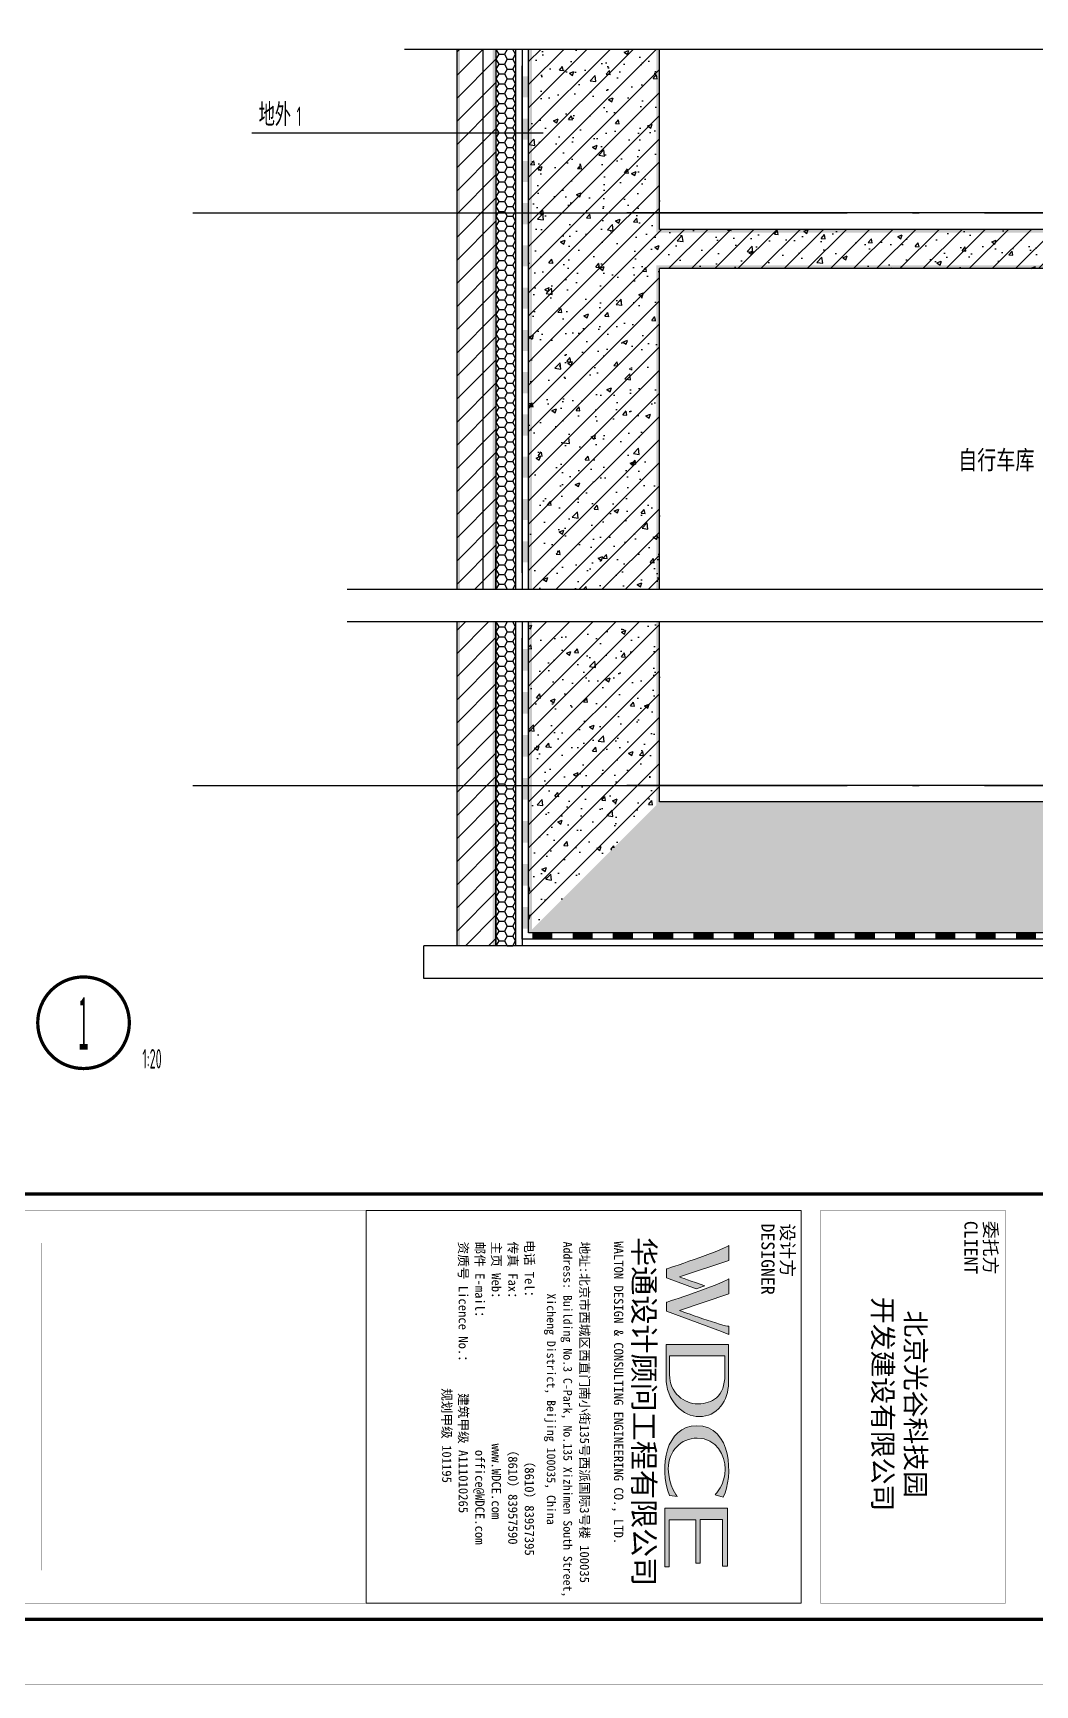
# Model space of a CAD drawing. Extents: x 76956 to 102217, y 21605 to 39570.
# Drawn here: x 82906 to 85969, y 22749 to 27798 of the extents above; entities that cross this region are included whole.
import ezdxf
from ezdxf.enums import TextEntityAlignment as Align

# ---------------------------------------------------------------- set-up
doc = ezdxf.new("R2010")
doc.units = 0
doc.header["$LTSCALE"] = 1000
doc.header["$MEASUREMENT"] = 0
doc.linetypes.add('DOTE', pattern=[2.42, 2, -0.2, 0.02, -0.2])
for name, color, linetype in [('01-标注_符号', 200, 'Continuous'), ('02-TEXT_标注', 130, 'Continuous'), ('05-填充_天正', 26, 'Continuous'), ('A-SUR_保温', 222, 'Continuous'), ('A-SUR_面层', 191, 'Continuous'), ('A_STR-砌块墙', 121, 'Continuous'), ('A_STR-砼墙', 51, 'Continuous'), ('PUB_WALL', 9, 'Continuous')]:
    doc.layers.add(name, color=color, linetype=linetype)
doc.layers.add('DIM_MODI', color=2, linetype='Continuous', plot=False)
doc.styles.add('_TCH_DIM', font='ros1.shx', dxfattribs={"width": 0.75, "bigfont": 'jd.shx'})
doc.styles.add('_TCH_LABEL', font='STXIHEI_0.TTF', dxfattribs={"width": 0.75})
doc.styles.get("Standard").update_dxf_attribs({"font": 'STXIHEI_0.TTF', "width": 0.75})
doc.styles.add('图签信息$0$hwxh', font='STXIHEI_0.TTF')
doc.styles.add('图签信息$0$华文细黑', font='STXIHEI_0.TTF', dxfattribs={"height": 10})
pattern_1 = [(45, (0, 0), (-35.35534, 35.35534), []), (50, (0, 0), (143.45204, -12.55043), [15, -165]), (355, (0, 0), (-27.75027, 150.43843), [12, -132]), (100.4514, (11.95, -1.05), (115.70188, 137.8879), [12.74804, -140.22842]), (46.1842, (0, 40), (213.4482, -33.1038), [22.5, -247.5]), (96.6356, (17.79, 37.24), (186.93254, 194.82357), [19.12206, -210.3426]), (351.1842, (0, 40), (186.9324, 194.8237), [18, -198]), (21, (20, 30), (119.38141, -80.52378), [15, -165]), (326, (20, 30), (48.66307, 145.03), [12, -132]), (71.4514, (29.95, 23.29), (168.04453, 64.5061), [12.74804, -140.22842]), (37.5, (0, 0), (2.43197, 66.57877), [0, -130.4, 0, -134, 0, -132.5]), (7.5, (0, 0), (52.61391, 78.88234), [0, -76.4, 0, -127.4, 0, -50.5]), (327.5, (-44.6, 0), (106.764487, -4.510974), [0, -50, 0, -156, 0, -207]), (317.5, (-64.6, 0), (116.63723, 20.021), [0, -65, 0, -103.6, 0, -147])]
pattern_2 = [(45, (0, 35.9), (-35.355353, 35.355353), [])]

# ---------------------------------------------------------------- blocks, each defined once
blk = doc.blocks.new('图框-A1')
for points, const_width in [([(0, 0), (841, 0), (841, 594), (0, 594)], 0.05), ([(766, 584), (25, 584), (25, 10), (766, 10)], 0.5)]:
    blk.add_lwpolyline(points, close=True, dxfattribs=dict(const_width=const_width))
blk = doc.blocks.new('图签信息$0$logo2')
h = blk.add_hatch(color=7)
h.paths.add_polyline_path([(19.021, -7.36), (15.845, -7.36), (15.845, -3.972), (18.974, -3.972), (18.974, -4.243), (16.461, -4.243), (16.461, -5.448), (18.811, -5.448), (18.811, -5.686), (16.474, -5.686), (16.474, -7.116), (19.021, -7.116)])
edge = h.paths.add_edge_path()
edge.add_spline(control_points=[(15.259, -4.206), (15.259, -4.206), (15.127, -4.646), (15.127, -4.646), (15.127, -4.646), (14.62, -4.101), (13.734, -4.101), (13.035, -4.101), (12.071, -4.537), (12.076, -5.621), (12.08, -6.488), (12.766, -7.164), (13.734, -7.168), (14.656, -7.172), (15.227, -6.68), (15.227, -6.68), (15.227, -6.68), (15.164, -7.108), (15.164, -7.108), (13.632, -7.703), (11.417, -7.291), (11.411, -5.643), (11.404, -3.721), (14.157, -3.665), (15.259, -4.206)], knot_values=[0, 0, 0, 0, 1, 1, 1, 2, 2, 2, 3, 3, 3, 4, 4, 4, 5, 5, 5, 6, 6, 6, 7, 7, 7, 8, 8, 8, 8], degree=3, periodic=0)
edge = h.paths.add_edge_path(flags=16)
edge.add_spline(control_points=[(10.229, -5.566), (10.229, -5.16), (10.12, -4.83), (9.897, -4.576), (9.63, -4.273), (9.228, -4.122), (8.69, -4.122), (8.69, -4.122), (7.638, -4.122), (7.638, -4.122), (7.638, -4.122), (7.638, -7.098), (7.638, -7.098), (7.638, -7.098), (8.663, -7.098), (8.663, -7.098), (9.133, -7.098), (9.519, -6.934), (9.823, -6.604), (10.095, -6.309), (10.229, -5.964), (10.229, -5.566)], knot_values=[0, 0, 0, 0, 1, 1, 1, 2, 2, 2, 3, 3, 3, 4, 4, 4, 5, 5, 5, 6, 6, 6, 7, 7, 7, 7], degree=3, periodic=0)
edge = h.paths.add_edge_path()
edge.add_spline(control_points=[(10.919, -5.505), (10.919, -5.962), (10.725, -6.366), (10.336, -6.719), (9.92, -7.098), (9.414, -7.288), (8.817, -7.288), (8.817, -7.288), (7.028, -7.288), (7.028, -7.288), (7.028, -7.288), (7.028, -3.925), (7.028, -3.925), (7.028, -3.925), (9.095, -3.925), (9.095, -3.925), (9.593, -3.925), (10.015, -4.063), (10.363, -4.34), (10.733, -4.637), (10.919, -5.026), (10.919, -5.505)], knot_values=[0, 0, 0, 0, 1, 1, 1, 2, 2, 2, 3, 3, 3, 4, 4, 4, 5, 5, 5, 6, 6, 6, 7, 7, 7, 7], degree=3, periodic=0)
at = {"lineweight": 0}
blk.add_lwpolyline([(19.021, -7.36), (15.845, -7.36), (15.845, -3.972), (18.974, -3.972), (18.974, -4.243), (16.461, -4.243), (16.461, -5.448), (18.811, -5.448), (18.811, -5.686), (16.474, -5.686), (16.474, -7.116), (19.021, -7.116), (19.021, -7.36)], dxfattribs=at)
for points, knots in [([(10.919, -5.505), (10.919, -5.962), (10.725, -6.366), (10.336, -6.719), (9.92, -7.098), (9.414, -7.288), (8.817, -7.288), (8.817, -7.288), (7.028, -7.288), (7.028, -7.288), (7.028, -7.288), (7.028, -3.925), (7.028, -3.925), (7.028, -3.925), (9.095, -3.925), (9.095, -3.925), (9.593, -3.925), (10.015, -4.063), (10.363, -4.34), (10.733, -4.637), (10.919, -5.026), (10.919, -5.505)], [0, 0, 0, 0, 1, 1, 1, 2, 2, 2, 3, 3, 3, 4, 4, 4, 5, 5, 5, 6, 6, 6, 7, 7, 7, 7]), ([(10.229, -5.566), (10.229, -5.16), (10.12, -4.83), (9.897, -4.576), (9.63, -4.273), (9.228, -4.122), (8.69, -4.122), (8.69, -4.122), (7.638, -4.122), (7.638, -4.122), (7.638, -4.122), (7.638, -7.098), (7.638, -7.098), (7.638, -7.098), (8.663, -7.098), (8.663, -7.098), (9.133, -7.098), (9.519, -6.934), (9.823, -6.604), (10.095, -6.309), (10.229, -5.964), (10.229, -5.566)], [0, 0, 0, 0, 1, 1, 1, 2, 2, 2, 3, 3, 3, 4, 4, 4, 5, 5, 5, 6, 6, 6, 7, 7, 7, 7]), ([(15.259, -4.206), (15.259, -4.206), (15.127, -4.646), (15.127, -4.646), (15.127, -4.646), (14.62, -4.101), (13.734, -4.101), (13.035, -4.101), (12.071, -4.537), (12.076, -5.621), (12.08, -6.488), (12.766, -7.164), (13.734, -7.168), (14.656, -7.172), (15.227, -6.68), (15.227, -6.68), (15.227, -6.68), (15.164, -7.108), (15.164, -7.108), (13.632, -7.703), (11.417, -7.291), (11.411, -5.643), (11.404, -3.721), (14.157, -3.665), (15.259, -4.206)], [0, 0, 0, 0, 1, 1, 1, 2, 2, 2, 3, 3, 3, 4, 4, 4, 5, 5, 5, 6, 6, 6, 7, 7, 7, 8, 8, 8, 8])]:
    blk.add_open_spline(points, degree=3, knots=knots, dxfattribs=at)
blk = doc.blocks.new('图签信息$0$logo1')
h = blk.add_hatch(color=8)
edge = h.paths.add_edge_path()
edge.add_spline(control_points=[(3.863, -5.205), (3.635, -5.88), (3.386, -6.562), (3.386, -6.562), (3.386, -6.562), (2.503, -3.908), (2.503, -3.908), (2.503, -3.908), (1.802, -3.905), (1.687, -3.908), (2.021, -4.386), (2.952, -7.271), (2.952, -7.271), (2.952, -7.271), (3.437, -7.271), (3.437, -7.271), (3.437, -7.271), (4.032, -5.659), (4.032, -5.659), (4.032, -5.659), (3.863, -5.205), (3.863, -5.205)], knot_values=[0, 0, 0, 0, 1, 1, 1, 2, 2, 2, 3, 3, 3, 4, 4, 4, 5, 5, 5, 6, 6, 6, 7, 7, 7, 7], degree=3, periodic=0)
h = blk.add_hatch(color=7)
edge = h.paths.add_edge_path()
edge.add_spline(control_points=[(6.038, -3.908), (6.09, -4.101), (5.198, -6.562), (5.198, -6.562), (5.198, -6.562), (4.302, -3.908), (4.302, -3.908), (4.302, -3.908), (3.6, -3.905), (3.486, -3.908), (3.821, -4.386), (4.751, -7.271), (4.751, -7.271), (4.751, -7.271), (5.236, -7.271), (5.236, -7.271), (5.236, -7.271), (6.333, -4.3), (6.333, -4.3), (6.333, -4.3), (6.482, -3.908), (6.482, -3.908), (6.482, -3.908), (6.214, -3.914), (6.038, -3.908)], knot_values=[0, 0, 0, 0, 1, 1, 1, 2, 2, 2, 3, 3, 3, 4, 4, 4, 5, 5, 5, 6, 6, 6, 7, 7, 7, 8, 8, 8, 8], degree=3, periodic=0)
at = {"color": 8, "lineweight": 0}
blk.add_open_spline([(3.863, -5.205), (3.635, -5.88), (3.386, -6.562), (3.386, -6.562), (3.386, -6.562), (2.503, -3.908), (2.503, -3.908), (2.503, -3.908), (1.802, -3.905), (1.687, -3.908), (2.021, -4.386), (2.952, -7.271), (2.952, -7.271), (2.952, -7.271), (3.437, -7.271), (3.437, -7.271), (3.437, -7.271), (4.032, -5.659), (4.032, -5.659), (4.032, -5.659), (3.863, -5.205), (3.863, -5.205)], degree=3, knots=[0, 0, 0, 0, 1, 1, 1, 2, 2, 2, 3, 3, 3, 4, 4, 4, 5, 5, 5, 6, 6, 6, 7, 7, 7, 7], dxfattribs=at)
at = {"lineweight": 0}
blk.add_open_spline([(6.038, -3.908), (6.09, -4.101), (5.198, -6.562), (5.198, -6.562), (5.198, -6.562), (4.302, -3.908), (4.302, -3.908), (4.302, -3.908), (3.6, -3.905), (3.486, -3.908), (3.821, -4.386), (4.751, -7.271), (4.751, -7.271), (4.751, -7.271), (5.236, -7.271), (5.236, -7.271), (5.236, -7.271), (6.333, -4.3), (6.333, -4.3), (6.333, -4.3), (6.482, -3.908), (6.482, -3.908), (6.482, -3.908), (6.214, -3.914), (6.038, -3.908)], degree=3, knots=[0, 0, 0, 0, 1, 1, 1, 2, 2, 2, 3, 3, 3, 4, 4, 4, 5, 5, 5, 6, 6, 6, 7, 7, 7, 8, 8, 8, 8], dxfattribs=at)
blk.add_blockref('图签信息$0$logo2', (0, 0))
blk = doc.blocks.new('图签信息$0$时间-logo')
at = {"layer": 'Defpoints', "lineweight": 0}
blk.add_lwpolyline([(0, -23.457), (-21.166, -23.457), (-21.166, 0), (0, 0), (0, -23.457)], dxfattribs=at)
blk.add_blockref('图签信息$0$logo1', (-20.967, 0))
at = {"style": '图签信息$0$hwxh'}
for s, height, p in [('华通设计顾问工程有限公司 ', 1.15, (-19.726, -9.054)), ('WALTON DESIGN & CONSULTING ENGINEERING CO., LTD.', 0.5, (-19.497, -10.096)), ('地址:北京市西城区西直门南小街135号西派国际3号楼 100035', 0.5, (-19.485, -11.936)), ('Address: Building No.3 C-Park, No.135 Xizhimen South Street, ', 0.47, (-19.485, -12.827)), ('Xicheng District, Beijing 100035, China ', 0.47, (-16.691, -13.718)), ('电话 Tel：                        （8610）83957395 ', 0.5, (-19.564, -14.906)), ('传真 Fax：                      （8610）83957590 ', 0.5, (-19.485, -15.798)), ('主页 Web：                      www.WDCE.com ', 0.5, (-19.485, -16.689)), ('邮件 E-mail：                    office@WDCE.com ', 0.5, (-19.485, -17.58)), ('资质号 Licence No.：    建筑甲级 A111010265 ', 0.5, (-19.485, -18.472)), ('   规划甲级 101195', 0.5, (-12.602, -19.363))]:
    blk.add_text(s, height=height, dxfattribs=at).set_placement(p)
blk = doc.blocks.new('图签信息')
at = {"const_width": 0.5}
blk.add_lwpolyline([(-65, 0), (0, 0), (0, 500.5), (-65, 500.5)], close=True, dxfattribs=at)
at = {"const_width": 0.05}
for points in [[(-2.5, 407.85), (-2.5, 436.12), (-62.5, 436.12), (-62.5, 407.85)], [(-62.5, 407.85), (-2.5, 407.85)], [(-62.5, 404.92), (-62.5, 227.83)], [(-62.5, 404.92), (-2.5, 404.92)], [(-62.5, 227.83), (-2.5, 227.83), (-2.5, 404.92)], [(-57.5, 338.36), (-7.5, 338.36)], [(-57.5, 288.83), (-7.5, 288.83)]]:
    blk.add_lwpolyline(points, dxfattribs=at)
at = {"ltscale": 0.001, "xscale": 2.834689937531525, "yscale": 2.834689937531525, "zscale": 2.834689937531525}
blk.add_blockref('图签信息$0$时间-logo', (-2.5, 404.92), dxfattribs=at)
at = {"style": '图签信息$0$华文细黑'}
for s, p in [('委托方', (-60.9, 434.86)), ('CLIENT', (-60.9, 431.86)), ('设计方', (-60.5, 403.83)), ('DESIGNER', (-60.5, 400.83))]:
    blk.add_text(s, height=2, dxfattribs=at).set_placement(p, align=Align.TOP_LEFT)
at = {"color": 4, "ltscale": 0.001, "insert": (-32.9, 419.71), "char_height": 3, "width": 58.4895, "attachment_point": 5, "style": '图签信息$0$华文细黑'}
blk.add_mtext('北京光谷科技园\\P开发建设有限公司', dxfattribs=at)
blk = doc.blocks.new('图签-A1')
at = {"color": 2}
blk.add_blockref('图签信息', (0, 0), dxfattribs=at)
blk = doc.blocks.new('$LinePat$聚苯板')
at = {"color": 0}
for p, q in [((14.8, -8.6), (0, 0)), ((29.7, 0), (14.8, -8.6)), ((14.8, -25.7), (0, -34.3)), ((0, -34.3), (0, -51.4)), ((14.8, -8.6), (14.8, -25.7)), ((29.7, -34.3), (14.8, -25.7)), ((0, -51.4), (14.8, -60)), ((14.8, -60), (29.7, -51.4))]:
    blk.add_line(p, q, dxfattribs=at)
blk = doc.blocks.new('$LinePat$防水层2')
at = {"color": 0}
blk.add_line((0, 0), (600, 0), dxfattribs=at)
blk.add_solid([(150, 0), (450, 0), (150, -100), (450, -100)], dxfattribs=at)

msp = doc.modelspace()

# ---------------------------------------------------------------- hatches: boundary and pattern name
at = {"layer": '05-填充_天正'}
h = msp.add_hatch(dxfattribs=at)
h.set_pattern_fill('普通砖', color=256, scale=20, style=0)
h.set_pattern_definition(pattern_2)
h.paths.add_polyline_path([(84321.3, 27748.1), (84201.3, 27748.1), (84201.3, 26098.1), (84321.3, 26098.1)])
h = msp.add_hatch(dxfattribs=at)
h.set_pattern_fill('钢筋混凝土', color=256, scale=20, style=0)
h.set_pattern_definition(pattern_1)
h.paths.add_polyline_path([(84688, 27138.1), (84811.3, 27188.1), (84821.3, 27198.1), (84821.3, 27748.1), (84421.3, 27748.1), (84421.3, 27138.1)])
h = msp.add_hatch(dxfattribs=at)
h.set_pattern_fill('钢筋混凝土', color=256, scale=20, style=0)
h.set_pattern_definition(pattern_1)
h.paths.add_polyline_path([(86421.3, 27078.1), (86421.3, 27198.1), (84821.3, 27198.1), (84811.3, 27188.1), (84688, 27138.1), (84811.3, 27088.1), (84821.3, 27078.1)])
h = msp.add_hatch(dxfattribs=at)
h.set_pattern_fill('钢筋混凝土', color=256, scale=20, style=0)
h.set_pattern_definition(pattern_1)
h.paths.add_polyline_path([(84421.3, 26098.1), (84821.3, 26098.1), (84821.3, 27078.1), (84811.3, 27088.1), (84688, 27138.1), (84421.3, 27138.1)])
h = msp.add_hatch(dxfattribs=at)
h.set_pattern_fill('普通砖', color=256, scale=20, style=0)
h.set_pattern_definition(pattern_2)
h.paths.add_polyline_path([(84321.3, 25998.1), (84201.3, 25998.1), (84201.3, 25008.1), (84321.3, 25008.1)])
h = msp.add_hatch(dxfattribs=at)
h.set_pattern_fill('钢筋混凝土', color=256, scale=20, style=0)
h.set_pattern_definition(pattern_1)
h.paths.add_polyline_path([(84421.3, 25048.1), (84821.3, 25448.1), (84821.3, 25998.1), (84421.3, 25998.1)])
h = msp.add_hatch(dxfattribs=at)
h.set_pattern_fill('钢筋混凝土', color=256, scale=20, style=0)
h.set_pattern_definition(pattern_1)
h.paths.add_polyline_path([(88221.3, 25048.1), (88221.3, 25448.1), (84821.3, 25448.1), (84421.3, 25048.1)])
at = {"layer": 'PUB_WALL'}
for points in [[(84201.3, 27748.1), (84201.3, 26098.1), (84211.3, 26098.1), (84211.3, 27748.1)], [(84321.3, 27748.1), (84321.3, 26098.1), (84311.3, 26098.1), (84311.3, 27748.1)], [(84421.3, 27138.1), (84421.3, 27748.1), (84431.3, 27748.1), (84431.3, 27138.1)], [(84821.3, 27198.1), (84821.3, 27748.1), (84811.3, 27748.1), (84811.3, 27188.1)], [(86421.3, 27188.1), (86421.3, 27198.1), (84821.3, 27198.1), (84811.3, 27188.1)], [(84421.3, 26098.1), (84421.3, 27138.1), (84431.3, 27138.1), (84431.3, 26098.1)], [(86421.3, 27078.1), (86421.3, 27088.1), (84811.3, 27088.1), (84821.3, 27078.1)], [(84821.3, 26098.1), (84821.3, 27078.1), (84811.3, 27088.1), (84811.3, 26098.1)], [(84201.3, 25998.1), (84201.3, 25008.1), (84211.3, 25008.1), (84211.3, 25998.1)], [(84321.3, 25998.1), (84321.3, 25008.1), (84311.3, 25008.1), (84311.3, 25998.1)], [(84421.3, 25048.1), (84421.3, 25998.1), (84431.3, 25998.1), (84431.3, 25058.1)], [(84821.3, 25448.1), (84821.3, 25998.1), (84811.3, 25998.1), (84811.3, 25438.1)], [(88221.3, 25448.1), (84821.3, 25448.1), (84811.3, 25438.1), (88221.3, 25438.1)], [(88221.3, 25048.1), (84421.3, 25048.1), (84431.3, 25058.1), (88221.3, 25058.1)]]:
    msp.add_hatch(color=256, dxfattribs=at).paths.add_polyline_path(points)

# ---------------------------------------------------------------- linework, layer by layer
at = {"layer": '01-标注_符号'}
for p, q in [((83838, 27492.5), (83575, 27492.5)), ((84465.5, 27492.5), (83838, 27492.5))]:
    msp.add_line(p, q, dxfattribs=at)
for points in [[(88221.3, 27748.1), (86153.8, 27748.1), (86138.5, 27706.1), (86123.7, 27790.1), (86108.8, 27748.1), (84041.3, 27748.1)], [(83866.8, 26098.1), (86021.6, 26098.1), (86036.9, 26140.1), (86051.7, 26056.1), (86066.6, 26098.1), (88221.3, 26098.1)], [(88221.3, 25998.1), (86066.6, 25998.1), (86051.3, 25956.1), (86036.5, 26040.1), (86021.6, 25998.1), (83866.8, 25998.1)]]:
    msp.add_lwpolyline(points, dxfattribs=at)
at = {"layer": '01-标注_符号', "const_width": 10}
msp.add_lwpolyline([(83200.6, 24773, 1), (82920.6, 24773, 1)], format="xyb", close=True, dxfattribs=at)
at = {"layer": 'A-SUR_保温'}
for p, q in [((84321.3, 26098.1), (84321.3, 26208.1)), ((84321.3, 25008.1), (84321.3, 25998.1)), ((84381.3, 25618.1), (84381.3, 25008.1)), ((88221.3, 25028.1), (84401.3, 25028.1))]:
    msp.add_line(p, q, dxfattribs=at)
for points in [[(84281.3, 27748.1), (84281.3, 26098.1)], [(84381.3, 27748.1), (84381.3, 26098.1)], [(84401.3, 27748.1), (84401.3, 26098.1)], [(84381.3, 25998.1), (84381.3, 25008.1)], [(84401.3, 25998.1), (84401.3, 25008.1)], [(88221.3, 25008.1), (84101.3, 25008.1)], [(84101.3, 24908.1), (84101.3, 25008.1)], [(88221.3, 24908.1), (84101.3, 24908.1)]]:
    msp.add_lwpolyline(points, dxfattribs=at)
at = {"layer": 'A-SUR_面层'}
for points in [[(88221.3, 27248.1), (84721.3, 27248.1)], [(88221.3, 25498.1), (84721.3, 25498.1)]]:
    msp.add_lwpolyline(points, dxfattribs=at)
at = {"layer": 'A_STR-砌块墙'}
for p, q in [((84201.3, 27748.1), (84201.3, 26098.1)), ((84321.3, 27748.1), (84321.3, 26098.1)), ((84201.3, 25998.1), (84201.3, 25008.1)), ((84321.3, 25998.1), (84321.3, 25008.1))]:
    msp.add_line(p, q, dxfattribs=at)
at = {"layer": 'A_STR-砼墙'}
for p, q in [((84421.3, 27138.1), (84421.3, 27748.1)), ((84821.3, 27198.1), (84821.3, 27748.1)), ((86421.3, 27198.1), (84821.3, 27198.1)), ((84421.3, 26098.1), (84421.3, 27138.1)), ((86421.3, 27078.1), (84821.3, 27078.1)), ((84821.3, 26098.1), (84821.3, 27078.1)), ((84421.3, 25048.1), (84421.3, 25998.1)), ((84821.3, 25448.1), (84821.3, 25998.1)), ((88221.3, 25448.1), (84821.3, 25448.1)), ((88221.3, 25048.1), (84421.3, 25048.1))]:
    msp.add_line(p, q, dxfattribs=at)
at = {"layer": 'DIM_MODI', "color": 24, "linetype": 'DOTE'}
for p, q in [((83394.8, 27248.1), (88221.3, 27248.1)), ((83394.8, 25498.1), (88221.3, 25498.1))]:
    msp.add_line(p, q, dxfattribs=at)

# ---------------------------------------------------------------- block references
at = {"xscale": 20, "yscale": 20, "zscale": 20, "rotation": 270}
for name, p in [('图框-A1', (76956.3, 39569.4)), ('图签-A1', (77156.3, 22949.4))]:
    msp.add_blockref(name, p, dxfattribs=at)
at = {"layer": 'A-SUR_保温', "rotation": 90.00000000016675}
for p, xscale in [((84321.3, 27718.1), 1.010362971081878), ((84321.3, 27688.1), 1.010362971081878), ((84321.3, 27658.1), 1.010362971081878), ((84321.3, 27628.1), 1.010362971081878), ((84321.3, 27598.1), 1.010362971081878), ((84321.3, 27568.1), 1.010362971081878), ((84321.3, 27538.1), 1.010362971081878), ((84321.3, 27508.1), 1.010362971081878), ((84321.3, 27478.1), 1.010362971081878), ((84321.3, 27448.1), 1.010362971081878), ((84321.3, 27418.1), 1.010362971081878), ((84321.3, 27388.1), 1.010362971081878), ((84321.3, 27358.1), 1.010362971081878), ((84321.3, 27328.1), 1.010362971081878), ((84321.3, 27298.1), 1.010362971081878), ((84321.3, 27268.1), 1.010362971081878), ((84321.3, 27238.1), 1.010362971081878), ((84321.3, 27208.1), 1.010362971081878), ((84321.3, 27178.1), 1.010362971081878), ((84321.3, 27148.1), 1.010362971081878), ((84321.3, 27118.1), 1.010362971081878), ((84321.3, 27088.1), 1.010362971081878), ((84321.3, 27058.1), 1.010362971081878), ((84321.3, 27028.1), 1.010362971081878), ((84321.3, 26998.1), 1.010362971081878), ((84321.3, 26968.1), 1.010362971081878), ((84321.3, 26938.1), 1.010362971081878), ((84321.3, 26908.1), 1.010362971081878), ((84321.3, 26878.1), 1.010362971081878), ((84321.3, 26848.1), 1.010362971081878), ((84321.3, 26818.1), 1.010362971081878), ((84321.3, 26788.1), 1.010362971081878), ((84321.3, 26758.1), 1.010362971081878), ((84321.3, 26728.1), 1.010362971081878), ((84321.3, 26698.1), 1.010362971081878), ((84321.3, 26668.1), 1.010362971081878), ((84321.3, 26638.1), 1.010362971081878), ((84321.3, 26608.1), 1.010362971081878), ((84321.3, 26578.1), 1.010362971081878), ((84321.3, 26548.1), 1.010362971081878), ((84321.3, 26518.1), 1.010362971081878), ((84321.3, 26488.1), 1.010362971081878), ((84321.3, 26458.1), 1.010362971081878), ((84321.3, 26428.1), 1.010362971081878), ((84321.3, 26398.1), 1.010362971081878), ((84321.3, 26368.1), 1.010362971081878), ((84321.3, 26338.1), 1.010362971081878), ((84321.3, 26308.1), 1.010362971081878), ((84321.3, 26278.1), 1.010362971081878), ((84321.3, 26248.1), 1.010362971081878), ((84321.3, 26218.1), 1.010362971081878), ((84321.3, 26188.1), 1.010362971081878), ((84321.3, 26158.1), 1.010362971081878), ((84321.3, 26128.1), 1.010362971081878), ((84321.3, 26098.1), 1.010362971081878), ((84321.3, 25968.1), 1.010362971081891), ((84321.3, 25938.1), 1.010362971081891), ((84321.3, 25908.1), 1.010362971081891), ((84321.3, 25878.1), 1.010362971081891), ((84321.3, 25848.1), 1.010362971081891), ((84321.3, 25818.1), 1.010362971081891), ((84321.3, 25788.1), 1.010362971081891), ((84321.3, 25758.1), 1.010362971081891), ((84321.3, 25728.1), 1.010362971081891), ((84321.3, 25698.1), 1.010362971081891), ((84321.3, 25668.1), 1.010362971081891), ((84321.3, 25638.1), 1.010362971081891), ((84321.3, 25608.1), 1.010362971081891), ((84321.3, 25578.1), 1.010362971081891), ((84321.3, 25548.1), 1.010362971081891), ((84321.3, 25518.1), 1.010362971081891), ((84321.3, 25488.1), 1.010362971081891), ((84321.3, 25458.1), 1.010362971081891), ((84321.3, 25428.1), 1.010362971081891), ((84321.3, 25398.1), 1.010362971081891), ((84321.3, 25368.1), 1.010362971081891), ((84321.3, 25338.1), 1.010362971081891), ((84321.3, 25308.1), 1.010362971081891), ((84321.3, 25278.1), 1.010362971081891), ((84321.3, 25248.1), 1.010362971081891), ((84321.3, 25218.1), 1.010362971081891), ((84321.3, 25188.1), 1.010362971081891), ((84321.3, 25158.1), 1.010362971081891), ((84321.3, 25128.1), 1.010362971081891), ((84321.3, 25098.1), 1.010362971081891), ((84321.3, 25068.1), 1.010362971081891), ((84321.3, 25038.1), 1.010362971081891), ((84321.3, 25008.1), 1.010362971081891)]:
    msp.add_blockref('$LinePat$聚苯板', p, dxfattribs=dict(at, xscale=xscale))
at = {"layer": 'A-SUR_保温', "yscale": 0.2, "zscale": 0.2}
for p, xscale, rotation in [((84401.3, 27568.9), 0.2152777777777834, 89.9999999999731), ((84401.3, 27439.8), 0.2152777777777834, 89.9999999999731), ((84401.3, 27310.6), 0.2152777777777834, 89.9999999999731), ((84401.3, 27181.4), 0.2152777777777834, 89.9999999999731), ((84401.3, 27052.3), 0.2152777777777834, 89.9999999999731), ((84401.3, 26923.1), 0.2152777777777834, 89.9999999999731), ((84401.3, 26793.9), 0.2152777777777834, 89.9999999999731), ((84401.3, 26664.8), 0.2152777777777834, 89.9999999999731), ((84401.3, 26535.6), 0.2152777777777834, 89.9999999999731), ((84401.3, 26406.4), 0.2152777777777834, 89.9999999999731), ((84401.3, 26277.3), 0.2152777777777834, 89.9999999999731), ((84401.3, 26148.1), 0.2152777777777834, 89.9999999999731), ((84401.3, 25816.7), 0.2190476190476156, 89.9999999999728), ((84401.3, 25685.2), 0.2190476190476156, 89.9999999999728), ((84401.3, 25553.8), 0.2190476190476156, 89.9999999999728), ((84401.3, 25422.4), 0.2190476190476156, 89.9999999999728), ((84401.3, 25291), 0.2190476190476156, 89.9999999999728), ((84401.3, 25159.5), 0.2190476190476156, 89.9999999999728), ((84401.3, 25028.1), 0.2190476190476156, 89.9999999999728), ((84524.5, 25028.1), 0.2053763391160965, 179.9999999999728), ((84647.8, 25028.1), 0.2053763391160965, 179.9999999999728), ((84771, 25028.1), 0.2053763391160965, 179.9999999999728), ((84894.2, 25028.1), 0.2053763391160965, 179.9999999999728), ((85017.4, 25028.1), 0.2053763391160965, 179.9999999999728), ((85140.7, 25028.1), 0.2053763391160965, 179.9999999999728), ((85263.9, 25028.1), 0.2053763391160965, 179.9999999999728), ((85387.1, 25028.1), 0.2053763391160965, 179.9999999999728), ((85510.4, 25028.1), 0.2053763391160965, 179.9999999999728), ((85633.6, 25028.1), 0.2053763391160965, 179.9999999999728), ((85756.8, 25028.1), 0.2053763391160965, 179.9999999999728), ((85880, 25028.1), 0.2053763391160965, 179.9999999999728), ((86003.3, 25028.1), 0.2053763391160965, 179.9999999999728)]:
    msp.add_blockref('$LinePat$防水层2', p, dxfattribs=dict(at, xscale=xscale, rotation=rotation))

# ---------------------------------------------------------------- texts
at = {"layer": '02-TEXT_标注', "style": '_TCH_DIM'}
for s, height, width, p in [('地外', 69.46, 0.75, (83596, 27513.5)), ('1', 59.5, 0.529412, (83712.4, 27513.5)), ('1:20', 59.5, 0.529412, (83240.6, 24633))]:
    msp.add_text(s, height=height, dxfattribs=dict(at, width=width)).set_placement(p)
at = {"layer": '02-TEXT_标注', "width": 0.75}
msp.add_text('自行车库', height=57.09, dxfattribs=at).set_placement((85734.2, 26464.7))
at = {"layer": '02-TEXT_标注', "style": '_TCH_LABEL', "width": 0.345545}
msp.add_text('1', height=165, dxfattribs=at).set_placement((83044.8, 24690.5), (83076.5, 24690.5), align=Align.FIT)

doc.saveas('drawing.dxf')
